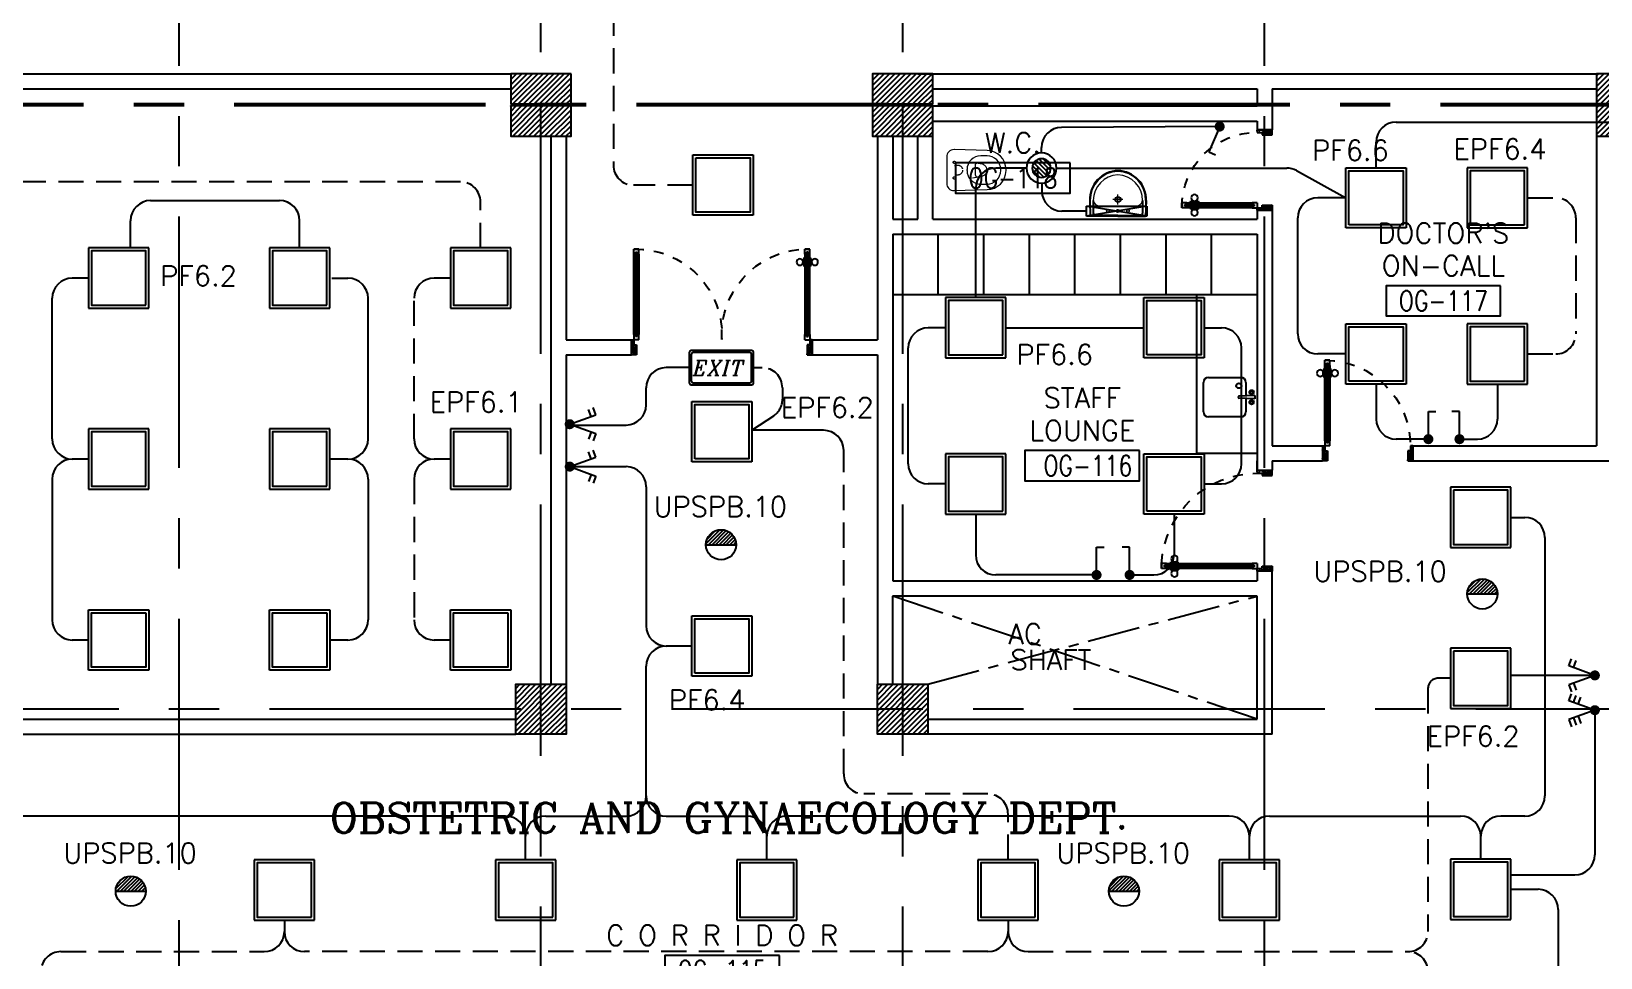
# Model space of a CAD drawing. Extents: x -0.3 to 93.5, y -1.1 to 78.4.
# Drawn here: x 59.96 to 75.57, y 24.88 to 34.09 of the extents above; entities that cross this region are included whole.
import ezdxf
from ezdxf.enums import TextEntityAlignment as Align

# ---------------------------------------------------------------- set-up
doc = ezdxf.new("R2010")
doc.units = 0
doc.header["$MEASUREMENT"] = 0
for name, pattern in [('CENTER2', [1.125, 0.75, -0.125, 0.125, -0.125]), ('CENTERX2', [4, 2.5, -0.5, 0.5, -0.5]), ('DASHED', [0.75, 0.5, -0.25]), ('HIDDEN', [0.375, 0.25, -0.125]), ('HIDDEN2', [0.1875, 0.125, -0.0625])]:
    doc.linetypes.add(name, pattern=pattern)
doc.layers.get('0').update_dxf_attribs({"linetype": 'CONTINUOUS'})
for name, color, linetype in [('AXES', 11, 'CENTERX2'), ('COL', 11, 'CONTINUOUS'), ('DOOR', 7, 'CONTINUOUS'), ('E-CLINE', 2, 'CONTINUOUS'), ('E-HLINE', 2, 'HIDDEN'), ('E-LITE', 4, 'CONTINUOUS'), ('E-SWITCH', 4, 'CONTINUOUS'), ('E-TEXT', 4, 'CONTINUOUS'), ('E-TRXT', 4, 'CONTINUOUS'), ('EL-LITE', 4, 'CONTINUOUS'), ('FIX', 11, 'CONTINUOUS'), ('HAT', 11, 'CONTINUOUS'), ('Locker', 11, 'CONTINUOUS'), ('NON-MEDICAL', 11, 'CONTINUOUS'), ('RM-BOX', 11, 'CONTINUOUS'), ('RM-NAME', 11, 'CONTINUOUS'), ('RM-NO', 11, 'CONTINUOUS'), ('WALL', 11, 'CONTINUOUS')]:
    doc.layers.add(name, color=color, linetype=linetype)
doc.styles.add('ITALICC', font='italicc')
doc.styles.add('ROMANC', font='romanc', dxfattribs={"height": 0.1})
doc.styles.add('ROMANS', font='ROMANS.shx', dxfattribs={"width": 0.6})

# ---------------------------------------------------------------- blocks, each defined once
blk = doc.blocks.new('RM1')
at = {"layer": 'RM-BOX'}
blk.add_lwpolyline([(570, -200), (-570, -200), (-570, -500), (570, -500)], close=True, dxfattribs=at)
at = {"layer": 'RM-NAME', "style": 'ROMANS'}
for tag, p in [('ROOMNAME1', (0, 324)), ('ROOMNAME2', (0, 0))]:
    blk.add_attdef(tag, text='', height=200, dxfattribs=at).set_placement(p, align=Align.MIDDLE)
at = {"layer": 'RM-NO', "style": 'ROMANS', "width": 0.8}
blk.add_attdef('ROOMNO', text='', height=200, dxfattribs=at).set_placement((0, -350), align=Align.MIDDLE)
blk = doc.blocks.new('*X71')
at = {"color": 0}
for p, q in [((235129, 139881), (235597, 140350)), ((235129, 139934), (235544, 140350)), ((235129, 139987), (235491, 140350)), ((235129, 140040), (235438, 140350)), ((235129, 140093), (235385, 140350)), ((235129, 140146), (235332, 140350)), ((235129, 140199), (235279, 140350)), ((235129, 140253), (235226, 140350)), ((235129, 140306), (235173, 140350)), ((235150, 139850), (235629, 140328)), ((235203, 139850), (235629, 140275)), ((235256, 139850), (235629, 140222)), ((235309, 139850), (235629, 140169)), ((235362, 139850), (235629, 140116)), ((235415, 139850), (235629, 140063)), ((235468, 139850), (235629, 140010)), ((235521, 139850), (235629, 139957)), ((235574, 139850), (235629, 139904))]:
    blk.add_line(p, q, dxfattribs=at)
blk = doc.blocks.new('COL50')
at = {"layer": 'COL'}
blk.add_lwpolyline([(-250, 250), (-250, -250), (250, -250), (250, 250)], close=True, dxfattribs=at)
blk = doc.blocks.new('*X75')
at = {"color": 0}
for p, q in [((238729, 139875), (239203, 140350)), ((238729, 139928), (239150, 140350)), ((238729, 139981), (239097, 140350)), ((238729, 140034), (239044, 140350)), ((238729, 140087), (238991, 140350)), ((238729, 140140), (238938, 140350)), ((238729, 140193), (238885, 140350)), ((238729, 140246), (238832, 140350)), ((238729, 140299), (238779, 140350)), ((238756, 139850), (239229, 140322)), ((238809, 139850), (239229, 140269)), ((238862, 139850), (239229, 140216)), ((238915, 139850), (239229, 140163)), ((238968, 139850), (239229, 140110)), ((239021, 139850), (239229, 140057)), ((239074, 139850), (239229, 140004)), ((239128, 139850), (239229, 139951)), ((239181, 139850), (239229, 139898))]:
    blk.add_line(p, q, dxfattribs=at)
blk = doc.blocks.new('DOOR90')
at = {"layer": 'DOOR', "color": 0, "linetype": 'ByBlock'}
for p, q in [((-150, 0), (-150, -25)), ((-150, 0), (0, 0)), ((0, -50), (0, 0)), ((-1000, -25), (-1000, -75)), ((-1000, -75), (-1000, -25)), ((-950, -25), (-1000, -25)), ((-950, -75), (-1000, -75)), ((-970, -42), (-970, -58)), ((-950, -42), (-970, -42)), ((-950, -58), (-970, -58)), ((-950, -25), (-950, -42)), ((-950, -58), (-950, -75)), ((-918, -25), (-918, -18)), ((-828, -18), (-918, -18)), ((-918, -75), (-918, -82)), ((-828, -82), (-918, -82)), ((-905, -18), (-905, -9)), ((-905, -9), (-840, -9)), ((-905, -18), (-840, -18)), ((-905, -82), (-905, -91)), ((-905, -82), (-840, -82)), ((-905, -91), (-840, -91)), ((-840, -18), (-840, -9)), ((-840, -82), (-840, -91)), ((-828, -25), (-828, -18)), ((-828, -75), (-828, -82)), ((-200, -42), (-200, -25)), ((-200, -25), (-150, -25)), ((-180, -42), (-200, -42)), ((-200, -75), (-200, -58)), ((-200, -58), (-180, -58)), ((-150, -75), (-200, -75)), ((-180, -58), (-180, -42)), ((-150, -75), (-150, -25)), ((-150, -25), (-100, -25)), ((-100, -25), (-100, -50)), ((-100, -50), (0, -50)), ((-150, -900), (-150, -875)), ((-150, -875), (-100, -875)), ((0, -900), (-150, -900)), ((-150, -900), (0, -900)), ((-100, -850), (0, -850)), ((-100, -875), (-100, -850)), ((0, -850), (0, -900))]:
    blk.add_line(p, q, dxfattribs=at)
at = {"layer": 'DOOR', "color": 9, "linetype": 'ByBlock'}
for p, q in [((0, -50), (-114, 0)), ((0, -50), (-40, 0)), ((0, -50), (-100, -37)), ((0, -850), (-114, -900)), ((0, -850), (-100, -863)), ((0, -850), (-40, -900))]:
    blk.add_line(p, q, dxfattribs=at)
at = {"layer": 'DOOR', "linetype": 'ByBlock'}
for p, q in [((-200, -25), (-950, -25)), ((-200, -42), (-950, -42)), ((-200, -58), (-950, -58)), ((-950, -75), (-200, -75))]:
    blk.add_line(p, q, dxfattribs=at)
at = {"layer": 'DOOR', "color": 0, "linetype": 'ByBlock'}
for centre in [(-873, 24), (-873, -124)]:
    blk.add_circle(centre, 32.4, dxfattribs=at)
at = {"layer": 'DOOR', "color": 9, "linetype": 'ByBlock'}
for centre, radius, start, end in [((0, -50), 154, 161.1053, 166.2858), ((0, -50), 134, 158.1598, 169.28), ((0, -50), 94.4, 148.0182, 180), ((0, -50), 74.4, 137.7764, 180), ((0, -50), 114, 154.0838, 167.3774), ((0, -50), 54.4, 113.2074, 180), ((0, -50), 34.4, 90, 180), ((0, -50), 14.4, 90, 180), ((0, -850), 154, 193.7142, 198.8947), ((0, -850), 134, 190.72, 201.8402), ((0, -850), 94.4, 180, 211.9818), ((0, -850), 74.4, 180, 222.2236), ((0, -850), 54.4, 180, 246.7926), ((0, -850), 34.4, 180, 270), ((0, -850), 14.4, 180, 270)]:
    blk.add_arc(centre, radius, start, end, dxfattribs=at)
at = {"layer": 'DOOR', "linetype": 'HIDDEN', "ltscale": 0.5}
blk.add_arc((-150, -25), 850, 180, 270, dxfattribs=at)
blk = doc.blocks.new('C5')
at = {"layer": 'HAT', "linetype": 'ByBlock'}
h = blk.add_hatch(dxfattribs=at)
h.set_pattern_fill('ANSI31', color=256, scale=300, style=0)
h.set_pattern_definition([(45, (-223356.182, -51411.005), (-26.516504, 26.516504), [])])
h.paths.add_polyline_path([(300, 300), (0, 300), (0, 0), (300, 0)])
h.paths.add_polyline_path([(600, 300), (300, 300), (300, 0), (600, 0)])
at = {"layer": 'COL'}
blk.add_lwpolyline([(600, 300), (0, 300), (0, 0), (600, 0)], close=True, dxfattribs=at)
blk = doc.blocks.new('DOOR80')
at = {"layer": 'DOOR', "color": 0, "linetype": 'ByBlock'}
for p, q in [((-87, 805), (-96, 805)), ((-96, 805), (-96, 740)), ((-80, 818), (-87, 818)), ((-87, 728), (-87, 818)), ((-87, 805), (-87, 740)), ((-30, 900), (-80, 900)), ((-80, 900), (-30, 900)), ((-80, 850), (-80, 900)), ((-63, 850), (-80, 850)), ((-47, 870), (-63, 870)), ((-63, 850), (-63, 870)), ((-47, 850), (-47, 870)), ((-30, 850), (-47, 850)), ((-30, 850), (-30, 900)), ((-30, 818), (-22, 818)), ((-22, 728), (-22, 818)), ((-22, 805), (-13, 805)), ((-22, 805), (-22, 740)), ((-13, 805), (-13, 740)), ((-87, 740), (-96, 740)), ((-80, 728), (-87, 728)), ((-30, 728), (-22, 728)), ((-22, 740), (-13, 740)), ((-80, 200), (-63, 200)), ((-80, 150), (-80, 200)), ((-63, 200), (-63, 180)), ((-63, 180), (-47, 180)), ((-47, 200), (-30, 200)), ((-47, 180), (-47, 200)), ((-30, 200), (-30, 150)), ((-805, 0), (-805, 150)), ((-805, 150), (-780, 150)), ((-805, 150), (-805, 0)), ((-755, 0), (-805, 0)), ((-780, 150), (-780, 100)), ((-780, 100), (-755, 100)), ((-755, 100), (-755, 0)), ((-80, 150), (-30, 150)), ((-55, 100), (-55, 0)), ((-30, 100), (-55, 100)), ((-55, 0), (-5, 0)), ((-5, 150), (-30, 150)), ((-30, 150), (-30, 100)), ((-5, 150), (-5, 0))]:
    blk.add_line(p, q, dxfattribs=at)
at = {"layer": 'DOOR', "linetype": 'ByBlock'}
for p, q in [((-80, 850), (-80, 200)), ((-63, 200), (-63, 850)), ((-47, 200), (-47, 850)), ((-30, 200), (-30, 850)), ((-5, 0), (-5, 150))]:
    blk.add_line(p, q, dxfattribs=at)
at = {"layer": 'DOOR', "color": 9, "linetype": 'ByBlock'}
for p, q in [((-755, 0), (-805, 114)), ((-755, 0), (-805, 40)), ((-755, 0), (-768, 100)), ((-55, 0), (-5, 114)), ((-55, 0), (-41, 100)), ((-55, 0), (-5, 40))]:
    blk.add_line(p, q, dxfattribs=at)
at = {"layer": 'DOOR', "color": 0, "linetype": 'ByBlock'}
for centre in [(-128, 773), (19, 773)]:
    blk.add_circle(centre, 32.4, dxfattribs=at)
at = {"layer": 'DOOR', "linetype": 'HIDDEN', "ltscale": 0.5}
blk.add_arc((-30, 150), 750, 90, 180, dxfattribs=at)
at = {"layer": 'DOOR', "color": 9, "linetype": 'ByBlock'}
for centre, radius, start, end in [((-755, 0), 154, 103.7142, 108.8947), ((-755, 0), 134, 100.72, 111.8402), ((-755, 0), 94.4, 90, 121.9818), ((-755, 0), 74.4, 90, 132.2236), ((-755, 0), 54.4, 90, 156.7926), ((-755, 0), 34.4, 90, 180), ((-755, 0), 14.4, 90, 180), ((-55, 0), 94.4, 58.0182, 90), ((-55, 0), 74.4, 47.7764, 90), ((-55, 0), 54.4, 23.2074, 90), ((-55, 0), 34.4, 0, 90), ((-55, 0), 14.4, 0, 90), ((-55, 0), 134, 68.1598, 79.28), ((-55, 0), 114, 64.0838, 77.3774), ((-55, 0), 154, 71.1053, 76.2858)]:
    blk.add_arc(centre, radius, start, end, dxfattribs=at)
blk = doc.blocks.new('DOOR-10')
at = {"layer": 'DOOR', "color": 0, "linetype": 'ByBlock'}
for p, q in [((-26, 1100), (-76, 1100)), ((-76, 1100), (-26, 1100)), ((-76, 1050), (-76, 1100)), ((-26, 1050), (-26, 1100)), ((-83, 1005), (-92, 1005)), ((-92, 1005), (-92, 940)), ((-83, 940), (-92, 940)), ((-76, 1018), (-83, 1018)), ((-83, 928), (-83, 1018)), ((-83, 1005), (-83, 940)), ((-59, 1050), (-76, 1050)), ((-43, 1070), (-59, 1070)), ((-59, 1050), (-59, 1070)), ((-43, 1050), (-43, 1070)), ((-26, 1050), (-43, 1050)), ((-26, 1018), (-18, 1018)), ((-18, 928), (-18, 1018)), ((-18, 1005), (-9, 1005)), ((-18, 1005), (-18, 940)), ((-18, 940), (-9, 940)), ((-9, 1005), (-9, 940)), ((-76, 928), (-83, 928)), ((-26, 928), (-18, 928)), ((-76, 200), (-59, 200)), ((-76, 150), (-76, 200)), ((-59, 200), (-59, 180)), ((-59, 180), (-43, 180)), ((-43, 200), (-26, 200)), ((-43, 180), (-43, 200)), ((-26, 200), (-26, 150)), ((-1001, 0), (-1001, 150)), ((-1001, 150), (-976, 150)), ((-1001, 150), (-1001, 0)), ((-951, 0), (-1001, 0)), ((-976, 150), (-976, 100)), ((-976, 100), (-951, 100)), ((-951, 100), (-951, 0)), ((-76, 150), (-26, 150)), ((-51, 100), (-51, 0)), ((-26, 100), (-51, 100)), ((-51, 0), (-1, 0)), ((-1, 150), (-26, 150)), ((-26, 150), (-26, 100))]:
    blk.add_line(p, q, dxfattribs=at)
at = {"layer": 'DOOR', "linetype": 'ByBlock'}
for p, q in [((-76, 1050), (-76, 200)), ((-59, 200), (-59, 1050)), ((-43, 200), (-43, 1050)), ((-26, 200), (-26, 1050))]:
    blk.add_line(p, q, dxfattribs=at)
at = {"layer": 'DOOR', "color": 9, "linetype": 'ByBlock'}
for p, q in [((-951, 0), (-1001, 114)), ((-951, 0), (-1001, 40)), ((-951, 0), (-964, 100)), ((-51, 0), (-1, 114)), ((-51, 0), (-37, 100)), ((-51, 0), (-1, 40)), ((-1, 0), (-1, 150))]:
    blk.add_line(p, q, dxfattribs=at)
at = {"layer": 'DOOR', "color": 0, "linetype": 'ByBlock'}
for centre in [(-124, 973), (23, 973)]:
    blk.add_circle(centre, 32.4, dxfattribs=at)
at = {"layer": 'DOOR', "linetype": 'HIDDEN', "ltscale": 0.5}
blk.add_arc((-23, 149), 952, 93.1482, 179.9482, dxfattribs=at)
at = {"layer": 'DOOR', "color": 9, "linetype": 'ByBlock'}
for centre, radius, start, end in [((-951, 0), 154, 103.7142, 108.8947), ((-951, 0), 134, 100.72, 111.8402), ((-951, 0), 94.4, 90, 121.9818), ((-951, 0), 74.4, 90, 132.2236), ((-951, 0), 54.4, 90, 156.7926), ((-951, 0), 34.4, 90, 180), ((-951, 0), 14.4, 90, 180), ((-51, 0), 94.4, 58.0182, 90), ((-51, 0), 74.4, 47.7764, 90), ((-51, 0), 54.4, 23.2074, 90), ((-51, 0), 34.4, 0, 90), ((-51, 0), 14.4, 0, 90), ((-51, 0), 134, 68.1598, 79.28), ((-51, 0), 114, 64.0838, 77.3774), ((-51, 0), 154, 71.1053, 76.2858)]:
    blk.add_arc(centre, radius, start, end, dxfattribs=at)
blk = doc.blocks.new('A$C272A55A0')
at = {"layer": 'DOOR', "color": 0, "linetype": 'ByBlock'}
for p, q in [((0, 900), (0, 1050)), ((50, 1050), (0, 1050)), ((25, 950), (50, 950)), ((25, 900), (25, 950)), ((50, 950), (50, 1050)), ((1750, 950), (1750, 1050)), ((1750, 1050), (1800, 1050)), ((1775, 950), (1750, 950)), ((1775, 900), (1775, 950)), ((1800, 1050), (1800, 900)), ((0, 900), (25, 900)), ((75, 900), (25, 900)), ((25, 850), (25, 900)), ((42, 850), (25, 850)), ((58, 870), (42, 870)), ((42, 870), (42, 850)), ((58, 850), (58, 870)), ((75, 850), (58, 850)), ((75, 900), (75, 850)), ((1725, 900), (1775, 900)), ((1725, 900), (1725, 850)), ((1725, 850), (1742, 850)), ((1742, 870), (1758, 870)), ((1742, 850), (1742, 870)), ((1758, 870), (1758, 850)), ((1758, 850), (1775, 850)), ((1800, 900), (1775, 900)), ((1775, 850), (1775, 900)), ((1718, 160), (1709, 160)), ((1709, 95), (1709, 160)), ((1725, 173), (1718, 173)), ((1718, 173), (1718, 83)), ((1718, 95), (1718, 160)), ((1775, 173), (1782, 173)), ((1782, 173), (1782, 83)), ((1782, 160), (1791, 160)), ((1782, 95), (1782, 160)), ((1791, 95), (1791, 160)), ((25, 50), (42, 50)), ((25, 50), (25, 0)), ((25, 0), (75, 0)), ((75, 0), (25, 0)), ((42, 50), (42, 30)), ((42, 30), (58, 30)), ((58, 50), (75, 50)), ((58, 50), (58, 30)), ((75, 50), (75, 0)), ((1718, 95), (1709, 95)), ((1725, 83), (1718, 83)), ((1742, 50), (1725, 50)), ((1725, 50), (1725, 0)), ((1775, 0), (1725, 0)), ((1725, 0), (1775, 0)), ((1742, 50), (1742, 30)), ((1758, 30), (1742, 30)), ((1775, 50), (1758, 50)), ((1758, 50), (1758, 30)), ((1775, 83), (1782, 83)), ((1775, 50), (1775, 0)), ((1782, 95), (1791, 95))]:
    blk.add_line(p, q, dxfattribs=at)
at = {"layer": 'DOOR', "color": 9, "linetype": 'ByBlock'}
for p, q in [((50, 1050), (0, 1010)), ((50, 1050), (0, 937)), ((50, 1050), (37, 950)), ((1750, 1050), (1800, 1010)), ((1750, 1050), (1800, 937)), ((1750, 1050), (1763, 950))]:
    blk.add_line(p, q, dxfattribs=at)
at = {"layer": 'DOOR', "linetype": 'ByBlock'}
for p, q in [((25, 850), (25, 50)), ((42, 850), (42, 50)), ((58, 850), (58, 50)), ((75, 50), (75, 850)), ((1725, 50), (1725, 850)), ((1742, 850), (1742, 50)), ((1758, 850), (1758, 50)), ((1775, 850), (1775, 50))]:
    blk.add_line(p, q, dxfattribs=at)
at = {"layer": 'DOOR', "color": 0, "linetype": 'ByBlock'}
for centre in [(1676, 128), (1824, 128)]:
    blk.add_circle(centre, 32.4, dxfattribs=at)
at = {"layer": 'DOOR', "color": 9, "linetype": 'ByBlock'}
for centre, radius, start, end in [((50, 1050), 54.4, 203.2074, 270), ((50, 1050), 74.4, 227.7764, 270), ((50, 1050), 94.4, 238.0182, 270), ((50, 1050), 114, 244.0838, 257.3774), ((50, 1050), 34.4, 180, 270), ((50, 1050), 14.4, 180, 270), ((1750, 1050), 14.4, 270, 0), ((1750, 1050), 34.4, 270, 0), ((1750, 1050), 54.4, 270, 336.7926), ((1750, 1050), 74.4, 270, 312.2236), ((1750, 1050), 94.4, 270, 301.9818), ((1750, 1050), 114, 282.6226, 295.9162), ((50, 1050), 134, 248.1598, 259.28), ((50, 1050), 154, 251.1053, 256.2858), ((1750, 1050), 134, 280.72, 291.8402), ((1750, 1050), 154, 283.7142, 288.8947)]:
    blk.add_arc(centre, radius, start, end, dxfattribs=at)
at = {"layer": 'DOOR', "linetype": 'HIDDEN', "ltscale": 0.5}
for centre, start, end in [((50, 851), 268.3174, 3.2965), ((1750, 851), 176.7035, 271.6826)]:
    blk.add_arc(centre, 851, start, end, dxfattribs=at)
at = {"layer": 'WALL', "linetype": 'ByBlock'}
blk.add_line((1800, 900), (1800, 1050), dxfattribs=at)
blk = doc.blocks.new('LAV1')
at = {"layer": 'FIX', "linetype": 'ByBlock', "ltscale": 0.3}
for p, q in [((-280, 210), (-275, 50)), ((-245, 210), (-245, 85)), ((245, 210), (245, 85)), ((280, 210), (275, 50)), ((0, 60), (-220, 60)), ((0, 60), (220, 60))]:
    blk.add_line(p, q, dxfattribs=at)
at = {"layer": 'FIX', "linetype": 'Continuous', "lineweight": 20}
for p, q in [((-275, 210), (-275, 50)), ((275, 210), (275, 50)), ((0, 50), (-275, 50)), ((0, 50), (-252, 50)), ((0, 155), (-181, 155)), ((0, 155), (181, 155)), ((0, 50), (252, 50)), ((0, 50), (275, 50))]:
    blk.add_line(p, q, dxfattribs=at)
at = {"layer": 'FIX', "linetype": 'DASHED', "lineweight": 20, "ltscale": 0.05}
for p, q in [((50, 220), (-50, 220)), ((0, 170), (0, 270)), ((0, 170), (0, 270))]:
    blk.add_line(p, q, dxfattribs=at)
at = {"layer": 'FIX', "lineweight": 20}
for p, q in [((16, 107), (-15, 107)), ((0, 92), (0, 123))]:
    blk.add_line(p, q, dxfattribs=at)
for centre, radius in [((0, 220), 29.5), ((0, 220), 22.5), ((0, 107), 15.5)]:
    blk.add_circle(centre, radius, dxfattribs=at)
at = {"layer": 'FIX', "linetype": 'HIDDEN', "lineweight": 20, "ltscale": 0.05}
for centre in [(-100, 107), (100, 107)]:
    blk.add_circle(centre, 12.4, dxfattribs=at)
at = {"layer": 'FIX', "linetype": 'ByBlock', "ltscale": 0.3}
for centre, radius, start, end in [((7, 220), 287, 91.3776, 182.0064), ((-7, 220), 287, 357.9936, 88.6224), ((-220, 85), 24.9, 179.7021, 269.9486), ((220, 85), 24.9, 270.0514, 0.2979)]:
    blk.add_arc(centre, radius, start, end, dxfattribs=at)
at = {"layer": 'FIX', "linetype": 'Continuous', "lineweight": 20}
for centre, radius, start, end in [((8, 217), 283, 91.6988, 181.351), ((-8, 217), 283, 358.649, 88.3012), ((8, 212), 253, 91.7328, 180.4884), ((-8, 212), 253, 359.5116, 88.2672), ((-179, 222), 66.9, 190.2006, 268.0786), ((179, 222), 66.9, 271.9214, 349.7994)]:
    blk.add_arc(centre, radius, start, end, dxfattribs=at)
blk = doc.blocks.new('WC1')
at = {"layer": 'FIX', "lineweight": 20}
for p, q in [((-210, 204), (-538, 194)), ((-727, 5), (-727, -5)), ((-674, 5), (-674, -5)), ((-534, 24), (-540, 0)), ((-540, 0), (-534, -24)), ((-475, 141), (-538, 141)), ((-395, 76), (-490, 60)), ((-339, 5), (-339, -5)), ((-538, -141), (-475, -141)), ((-490, -60), (-395, -76)), ((-538, -194), (-210, -204))]:
    blk.add_line(p, q, dxfattribs=at)
at = {"layer": 'FIX', "linetype": 'Continuous', "lineweight": 20}
blk.add_line((-420, -47), (-420, 45), dxfattribs=at)
at = {"layer": 'FIX', "lineweight": 20}
blk.add_lwpolyline([(-213, -204), (-210, -204, 0.414214), (-137, -131), (-137, 0), (-137, 131, 0.414214), (-210, 204)], format="xyb", dxfattribs=at)
at = {"layer": 'FIX', "linetype": 'HIDDEN2', "lineweight": 20, "ltscale": 0.3}
blk.add_circle((-245, 0), 49.8, dxfattribs=at)
at = {"layer": 'FIX', "linetype": 'HIDDEN', "lineweight": 20, "ltscale": 0.05}
for centre in [(-213, 78), (-213, -77)]:
    blk.add_circle(centre, 11.6, dxfattribs=at)
at = {"layer": 'FIX', "lineweight": 20}
for centre, radius, start, end in [((-538, 5), 189, 90, 180), ((-538, 5), 136, 90, 180), ((-473, -7), 68.2, 128.9242, 152.8468), ((-464, -18), 82, 108.496, 128.9242), ((-475, 5), 136, 360, 90), ((-538, -5), 189, 180, 270), ((-538, -5), 136, 180, 270), ((-473, 7), 68.2, 207.1532, 231.0758), ((-464, 18), 82, 231.0758, 251.504), ((-475, -5), 136, 270, 0)]:
    blk.add_arc(centre, radius, start, end, dxfattribs=at)
at = {"layer": 'FIX', "linetype": 'Continuous', "lineweight": 20}
for centre, start, end in [((-443, 46), 357.6662, 91.6121), ((-442, -46), 268.3879, 2.3338)]:
    blk.add_arc(centre, 22.3, start, end, dxfattribs=at)
blk = doc.blocks.new('L42')
at = {"layer": 'E-LITE'}
for p, q in [((0.3, 0.3), (-0.3, 0.3)), ((-0.3, 0.3), (-0.3, -0.3)), ((0.3, -0.3), (0.3, 0.3)), ((-0.3, -0.3), (0.3, -0.3))]:
    blk.add_line(p, q, dxfattribs=at)
at = {"layer": 'E-LITE', "color": 8}
blk.add_lwpolyline([(-0.27, 0.27), (-0.27, -0.27), (0.27, -0.27), (0.27, 0.27)], close=True, dxfattribs=at)
blk = doc.blocks.new('*X49')
at = {"color": 0}
for p, q in [((21548.527, 18540.142), (21548.801, 18540.415)), ((21548.529, 18539.966), (21548.977, 18540.414)), ((21548.584, 18539.845), (21549.098, 18540.359)), ((21548.672, 18539.756), (21549.187, 18540.271)), ((21548.793, 18539.7), (21549.243, 18540.15)), ((21548.966, 18539.696), (21549.246, 18539.977))]:
    blk.add_line(p, q, dxfattribs=at)
blk = doc.blocks.new('SPOT')
at = {"layer": 'E-LITE'}
for radius in [0.6, 0.369]:
    blk.add_circle((0, 0), radius, dxfattribs=at)
at = {"layer": 'E-LITE', "color": 8}
blk.add_blockref('*X49', (-21548.886, -18540.056), dxfattribs=at)
blk = doc.blocks.new('MR20')
at = {"layer": 'E-LITE'}
for p, q in [((-300, 100), (-300, 0)), ((-300, 100), (-300, 0)), ((-300, 0), (300, 0)), ((-300, 0), (300, 0)), ((-300, 0), (300, 0)), ((-300, 0), (-300, 0)), ((300, 0), (300, 100)), ((300, 0), (300, 100)), ((300, 0), (300, 0))]:
    blk.add_line(p, q, dxfattribs=at)
at = {"layer": 'E-LITE', "color": 3}
blk.add_line((300, 100), (-300, 100), dxfattribs=at)
at = {"layer": 'E-LITE', "color": 8}
for p, q in [((300, 0), (-300, 100)), ((300, 100), (-300, 0))]:
    blk.add_line(p, q, dxfattribs=at)
blk = doc.blocks.new('EXIT')
at = {"layer": 'E-LITE', "color": 4}
for p, q in [((0.3, 0.17), (-0.3, 0.17)), ((-0.32, 0.15), (-0.32, -0.15)), ((0.32, -0.15), (0.32, 0.15)), ((-0.3, -0.17), (0.3, -0.17))]:
    blk.add_line(p, q, dxfattribs=at)
at = {"layer": 'E-LITE', "color": 8}
for p, q in [((-0.3, 0.13), (-0.3, -0.13)), ((0.28, 0.15), (-0.28, 0.15)), ((0.3, -0.13), (0.3, 0.13)), ((-0.28, -0.15), (0.28, -0.15))]:
    blk.add_line(p, q, dxfattribs=at)
at = {"layer": 'E-LITE', "color": 4}
for centre, start, end in [((-0.3, 0.15), 90, 180), ((0.3, 0.15), 360, 90), ((-0.3, -0.15), 180, 270), ((0.3, -0.15), 270, 0)]:
    blk.add_arc(centre, 0.02, start, end, dxfattribs=at)
at = {"layer": 'E-LITE', "color": 8}
for centre, start, end in [((-0.28, 0.13), 90, 180), ((0.28, 0.13), 0, 90), ((-0.28, -0.13), 180, 270), ((0.28, -0.13), 270, 0)]:
    blk.add_arc(centre, 0.02, start, end, dxfattribs=at)
at = {"layer": 'E-LITE', "color": 5, "style": 'ITALICC'}
blk.add_text('EXIT', height=0.15, dxfattribs=at).set_placement((-0.284, -0.078))
blk = doc.blocks.new('2G2W')
for p, q in [((0.517, 0.188), (0.466, 0.329)), ((0, 0), (0.517, 0.188)), ((0, 0), (0.517, -0.188)), ((0.423, 0.154), (0.372, 0.295)), ((0.423, -0.154), (0.372, -0.295)), ((0.517, -0.188), (0.466, -0.329))]:
    blk.add_line(p, q)
at = {"const_width": 0.1}
blk.add_lwpolyline([(-0.05, 0, 1), (0.05, 0, 1)], format="xyb", close=True, dxfattribs=at)
blk = doc.blocks.new('3G2W')
for p, q in [((0.517, 0.188), (0.466, 0.329)), ((0, 0), (0.517, 0.188)), ((0, 0), (0.517, -0.188)), ((0.329, 0.12), (0.278, 0.261)), ((0.423, 0.154), (0.372, 0.295)), ((0.329, -0.12), (0.278, -0.261)), ((0.423, -0.154), (0.372, -0.295)), ((0.517, -0.188), (0.466, -0.329))]:
    blk.add_line(p, q)
at = {"const_width": 0.1}
blk.add_lwpolyline([(-0.05, 0, 1), (0.05, 0, 1)], format="xyb", close=True, dxfattribs=at)
blk = doc.blocks.new('EL')
at = {"layer": 'EL-LITE'}
h = blk.add_hatch(dxfattribs=at)
h.set_pattern_fill('ANSI31', color=4, scale=0.2, style=0)
h.set_pattern_definition([(45, (587.071197, 567.777136), (-0.0176776695, 0.0176776695), [])])
h.paths.add_polyline_path([(0.15, 0, 1), (-0.15, 0)])
at = {"layer": 'EL-LITE', "color": 4}
blk.add_line((-0.15, 0), (0.15, 0), dxfattribs=at)
blk.add_circle((0, 0), 0.15, dxfattribs=at)

msp = doc.modelspace()

# ---------------------------------------------------------------- linework, layer by layer
at = {"layer": 'AXES'}
for p, q in [((65.0324, -1.1143), (65.0324, 77.6984)), ((68.6324, -1.1143), (68.6324, 77.6984)), ((61.4324, 5.75), (61.4324, 64.57)), ((72.2324, 5.75), (72.2324, 64.57)), ((92.4824, 33.37), (30.1924, 33.37)), ((92.4824, 33.35), (30.1924, 33.35)), ((92.8324, 27.35), (40.7424, 27.35))]:
    msp.add_line(p, q, dxfattribs=at)
at = {"layer": 'E-CLINE', "color": 4}
for p, q in [((71.7601, 33.1444), (70.212, 33.1374)), ((73.5414, 33.1902), (76.4553, 33.1902)), ((73.3414, 32.7364), (73.3414, 32.9902)), ((70.0129, 32.8824), (70.0129, 32.9374)), ((69.8629, 32.7324), (69.5578, 32.7324)), ((70.1629, 32.7324), (72.4527, 32.7324)), ((72.5492, 32.7075), (73.0414, 32.4364)), ((69.3578, 31.4434), (69.3578, 32.5324)), ((73.0414, 32.4364), (72.7612, 32.4364)), ((60.9494, 31.9375), (60.9494, 32.2091)), ((72.5612, 31.6748), (72.5612, 32.2364)), ((72.5612, 31.0836), (72.5612, 32.0153)), ((60.5322, 31.6375), (60.3701, 31.6375)), ((62.951, 31.6375), (63.1131, 31.6375)), ((64.1322, 31.6375), (63.9701, 31.6375)), ((60.1701, 30.0375), (60.1701, 31.4375)), ((63.3131, 30.0375), (63.3131, 31.4375)), ((69.0483, 31.1434), (68.8863, 31.1434)), ((71.6404, 31.1434), (71.8025, 31.1434)), ((68.6863, 29.7905), (68.6863, 30.9434)), ((72.0025, 29.7905), (72.0025, 30.9434)), ((73.0414, 30.8836), (72.7612, 30.8836)), ((60.1701, 29.6375), (60.1701, 28.2375)), ((63.3131, 29.6375), (63.3131, 28.2375)), ((69.0483, 29.5905), (68.8863, 29.5905)), ((71.6404, 29.5905), (71.8025, 29.5905)), ((74.6824, 29.2572), (74.8205, 29.2572)), ((75.0205, 29.0572), (75.0205, 26.4862)), ((64.6801, 26.2862), (59.4824, 26.2862)), ((65.0801, 26.2862), (65.8801, 26.2862)), ((66.2801, 26.2862), (67.0801, 26.2862)), ((71.8801, 26.2862), (67.4801, 26.2862)), ((72.2801, 26.2862), (74.1824, 26.2862)), ((74.8205, 26.2862), (74.5824, 26.2862)), ((75.1527, 25.3579), (75.1527, 23.5867))]:
    msp.add_line(p, q, dxfattribs=at)
at = {"layer": 'E-CLINE', "color": 4, "linetype": 'ByBlock'}
for p, q in [((70.016, 32.5824), (70.016, 32.5039)), ((61.1494, 32.4091), (62.4322, 32.4091)), ((62.6322, 31.9375), (62.6322, 32.2091)), ((70.4613, 32.3039), (70.216, 32.3039)), ((69.6578, 31.1434), (71.031, 31.1434)), ((67.8447, 30.1242), (67.1324, 30.1242)), ((60.5322, 29.8375), (60.3701, 29.8375)), ((63.1131, 29.8375), (62.9322, 29.8375)), ((64.1322, 29.8375), (63.9701, 29.8375)), ((60.5322, 28.0375), (60.3701, 28.0375)), ((63.1131, 28.0375), (62.9322, 28.0375)), ((64.1322, 28.0375), (63.9701, 28.0375)), ((66.5324, 27.9781), (66.2801, 27.9781)), ((66.0801, 26.4862), (66.0801, 27.7781)), ((64.8801, 25.8519), (64.8801, 26.0862)), ((67.2801, 25.8519), (67.2801, 26.0862)), ((72.0801, 25.8519), (72.0801, 26.0862)), ((74.3824, 25.8579), (74.3824, 26.0862)), ((74.6824, 25.5579), (74.9527, 25.5579)), ((62.4801, 25.2519), (62.4801, 25.1377)), ((69.6801, 25.2519), (69.6801, 25.1377))]:
    msp.add_line(p, q, dxfattribs=at)
at = {"layer": 'E-CLINE', "color": 4}
for centre, start, end in [((70.2129, 32.9374), 90.25805, 180), ((73.5414, 32.9902), 90, 180), ((69.5578, 32.5324), 90, 180), ((72.4527, 32.5324), 61.15512, 90), ((72.7612, 32.2364), 90, 180), ((60.3701, 31.4375), 90, 180), ((63.1131, 31.4375), 0, 90), ((63.9701, 31.4375), 90, 180), ((68.8863, 30.9434), 90, 180), ((71.8025, 30.9434), 0, 90), ((72.7612, 31.0836), 180, 270), ((68.8863, 29.7905), 180, 270), ((71.8025, 29.7905), 270, 0), ((74.8205, 29.0572), 0, 90), ((74.8205, 26.4862), 270, 0)]:
    msp.add_arc(centre, 0.2, start, end, dxfattribs=at)
at = {"layer": 'E-CLINE', "color": 4, "linetype": 'ByBlock'}
for centre, start, end in [((70.216, 32.5039), 180, 270), ((61.1494, 32.2091), 90, 180), ((62.4322, 32.2091), 0, 90), ((60.3701, 30.0375), 180, 270), ((63.1131, 30.0375), 270, 0), ((63.9701, 30.0375), 180, 270), ((67.8447, 29.9242), 0, 90), ((60.3701, 29.6375), 90, 180), ((63.1131, 29.6375), 0, 90), ((63.9701, 29.6375), 90, 180), ((60.3701, 28.2375), 180, 270), ((63.1131, 28.2375), 270, 0), ((63.9701, 28.2375), 180, 270), ((66.2801, 28.1781), 180, 270), ((66.2801, 27.7781), 90, 180), ((65.8801, 26.4862), 270, 0), ((66.2801, 26.4862), 180, 270), ((64.6801, 26.0862), 0, 90), ((65.0801, 26.0862), 90, 180), ((67.0801, 26.0862), 0, 90), ((67.4801, 26.0862), 90, 180), ((71.8801, 26.0862), 0, 90), ((72.2801, 26.0862), 90, 180), ((74.1824, 26.0862), 0, 90), ((74.5824, 26.0862), 90, 180), ((74.9527, 25.3579), 0, 90), ((62.2801, 25.1377), 270, 0), ((62.6801, 25.1377), 180, 270), ((69.4801, 25.1377), 270, 0), ((69.8801, 25.1377), 180, 270)]:
    msp.add_arc(centre, 0.2, start, end, dxfattribs=at)
at = {"layer": 'E-HLINE', "color": 4}
for p, q in [((65.7534, 35.049), (65.7534, 32.7627)), ((64.2322, 32.5957), (59.3454, 32.5957)), ((66.5432, 32.5627), (65.9534, 32.5627)), ((64.4322, 31.9375), (64.4322, 32.3957)), ((74.8483, 32.4364), (75.1285, 32.4364)), ((75.3285, 32.2364), (75.3285, 31.0836)), ((63.7701, 30.0375), (63.7701, 31.4375)), ((74.8483, 30.8836), (75.1285, 30.8836)), ((67.1488, 30.747), (67.2347, 30.747)), ((67.4347, 30.547), (67.4347, 30.4322)), ((67.3453, 30.2656), (67.1324, 30.1242)), ((68.0447, 26.7059), (68.0447, 29.9242)), ((63.7701, 29.6375), (63.7701, 28.2375)), ((74.0824, 27.6572), (73.9575, 27.6572)), ((73.8575, 27.5572), (73.8575, 25.1377)), ((69.4801, 26.5059), (68.2447, 26.5059)), ((69.6801, 25.8519), (69.6801, 26.3059)), ((60.2572, 24.9377), (62.2801, 24.9377)), ((69.4801, 24.9377), (62.6801, 24.9377)), ((69.8801, 24.9377), (73.6575, 24.9377))]:
    msp.add_line(p, q, dxfattribs=at)
for centre, radius, start, end in [((65.9534, 32.7627), 0.2, 180, 270), ((64.2322, 32.3957), 0.2, 0, 90), ((75.1285, 32.2364), 0.2, 0, 90), ((75.1285, 31.0836), 0.2, 270, 0), ((67.2347, 30.547), 0.2, 0, 90), ((67.2347, 30.4322), 0.2, 303.57137, 0), ((73.9575, 27.5572), 0.1, 90, 180), ((68.2447, 26.7059), 0.2, 180, 270), ((69.4801, 26.3059), 0.2, 0, 90), ((73.6575, 25.1377), 0.2, 270, 0), ((60.2572, 24.7377), 0.2, 90, 180), ((73.6575, 24.7377), 0.2, 0, 90)]:
    msp.add_arc(centre, radius, start, end, dxfattribs=at)
at = {"layer": 'E-SWITCH', "color": 4}
for p, q in [((71.7851, 33.1452), (71.676, 32.8927)), ((71.676, 32.8927), (71.7448, 32.863)), ((73.3414, 30.5836), (73.3414, 30.2357)), ((74.5483, 30.5836), (74.5483, 30.2357)), ((73.861, 30.0357), (73.861, 30.3107)), ((73.861, 30.3107), (73.936, 30.3107)), ((74.1708, 30.3107), (74.0958, 30.3107)), ((74.1708, 30.0357), (74.1708, 30.3107)), ((73.836, 30.0357), (73.5414, 30.0357)), ((74.1958, 30.0357), (74.3483, 30.0357)), ((69.3578, 29.2905), (69.3578, 28.8849)), ((71.331, 29.2905), (71.331, 28.8849)), ((70.5601, 28.6849), (70.5601, 28.9599)), ((70.5601, 28.9599), (70.6351, 28.9599)), ((70.8893, 28.9599), (70.8143, 28.9599)), ((70.8893, 28.6849), (70.8893, 28.9599)), ((70.5351, 28.6849), (69.5578, 28.6849)), ((70.9143, 28.6849), (71.131, 28.6849)), ((74.9324, 27.6854), (74.6824, 27.6854)), ((75.5174, 27.6854), (74.9324, 27.6854)), ((75.5174, 27.3393), (75.5174, 26.616)), ((75.5174, 26.8456), (75.5174, 25.9008)), ((74.6824, 25.7008), (75.3174, 25.7008))]:
    msp.add_line(p, q, dxfattribs=at)
at = {"layer": 'E-SWITCH', "linetype": 'ByBlock', "ltscale": 0.3}
for p, q in [((66.5088, 30.747), (66.279, 30.747)), ((66.079, 30.3759), (66.079, 30.547)), ((65.3429, 30.1759), (65.879, 30.1759)), ((65.3194, 29.7627), (65.8801, 29.7627)), ((66.0801, 29.5627), (66.0801, 28.1781))]:
    msp.add_line(p, q, dxfattribs=at)
at = {"layer": 'E-SWITCH', "color": 4, "const_width": 0.05}
for points in [[(71.795, 33.1681, -1), (71.7751, 33.1222, -1)], [(73.861, 30.0107, 1), (73.861, 30.0607, 1)], [(74.1708, 30.0107, -1), (74.1708, 30.0607, -1)], [(70.5601, 28.6599, 1), (70.5601, 28.7099, 1)], [(70.8893, 28.6599, -1), (70.8893, 28.7099, -1)]]:
    msp.add_lwpolyline(points, format="xyb", close=True, dxfattribs=at)
at = {"layer": 'E-SWITCH', "linetype": 'ByBlock', "ltscale": 0.3}
for centre, start, end in [((66.279, 30.547), 90, 180), ((65.879, 30.3759), 270, 0), ((65.8801, 29.5627), 0, 90)]:
    msp.add_arc(centre, 0.2, start, end, dxfattribs=at)
at = {"layer": 'E-SWITCH', "color": 4}
for centre, start, end in [((73.5414, 30.2357), 180, 270), ((74.3483, 30.2357), 270, 0), ((69.5578, 28.8849), 180, 270), ((71.131, 28.8849), 270, 0), ((75.3174, 25.9008), 270, 0)]:
    msp.add_arc(centre, 0.2, start, end, dxfattribs=at)
at = {"layer": 'Locker', "linetype": 'ByBlock', "ltscale": 0.3}
for p, q in [((68.9855, 31.475), (68.9855, 32.075)), ((69.4387, 31.475), (69.4387, 32.075)), ((69.8918, 31.475), (69.8918, 32.075)), ((70.3449, 31.475), (70.3449, 32.075)), ((70.798, 31.475), (70.798, 32.075)), ((71.2511, 31.475), (71.2511, 32.075)), ((71.7042, 31.475), (71.7042, 32.075)), ((68.5324, 31.475), (72.1574, 31.475))]:
    msp.add_line(p, q, dxfattribs=at)
at = {"layer": 'NON-MEDICAL'}
for p, q in [((71.5574, 29.8954), (71.5574, 31.475)), ((71.6242, 30.3066), (71.6242, 30.5995)), ((71.674, 30.6494), (71.9951, 30.6494)), ((72.045, 30.5995), (72.045, 30.463)), ((72.1332, 30.4691), (71.9779, 30.463)), ((72.1332, 30.437), (71.9779, 30.4431)), ((72.045, 30.4431), (72.045, 30.3066)), ((72.1332, 30.4691), (72.1332, 30.437)), ((71.9951, 30.2567), (71.674, 30.2567)), ((71.5574, 29.8954), (72.1574, 29.8954))]:
    msp.add_line(p, q, dxfattribs=at)
for centre, radius in [((71.9756, 30.5675), 0.0255), ((72.1021, 30.5028), 0.0217), ((72.1021, 30.5028), 0.014), ((72.1021, 30.4033), 0.0217), ((72.1021, 30.4033), 0.014)]:
    msp.add_circle(centre, radius, dxfattribs=at)
for centre, radius, start, end in [((71.674, 30.5995), 0.0499, 90, 180), ((71.9951, 30.5995), 0.0499, 0, 90), ((71.9779, 30.4531), 0.00997, 90, 270), ((71.674, 30.3066), 0.0499, 180, 270), ((71.9951, 30.3066), 0.0499, 270, 0)]:
    msp.add_arc(centre, radius, start, end, dxfattribs=at)
at = {"layer": 'WALL'}
for p, q in [((58.1324, 33.67), (64.7324, 33.67)), ((68.7824, 33.67), (75.5324, 33.67)), ((58.1324, 33.52), (64.7324, 33.52)), ((68.9324, 33.52), (72.1574, 33.52)), ((72.1574, 33.52), (72.1574, 33.37)), ((72.3074, 33.52), (75.5324, 33.52)), ((72.3074, 33.52), (72.3074, 33.37)), ((68.9324, 33.35), (72.1574, 33.35)), ((72.3074, 33.37), (72.1574, 33.37)), ((72.3074, 33.35), (72.1574, 33.35)), ((72.3074, 33.35), (72.3074, 33.1125)), ((68.9324, 33.2), (72.1574, 33.2)), ((72.1574, 33.2), (72.1574, 33.1125)), ((65.1323, 33.05), (65.1323, 27.6)), ((65.2824, 33.05), (65.2824, 31.025)), ((68.3824, 33.05), (68.3824, 31.025)), ((68.5324, 33.05), (68.5324, 32.225)), ((68.7824, 32.225), (68.7824, 33.05)), ((68.9324, 32.225), (68.9324, 33.05)), ((75.5324, 33.05), (75.5324, 29.97)), ((68.5324, 32.225), (68.7824, 32.225)), ((68.9324, 32.225), (72.1574, 32.225)), ((72.1574, 32.3125), (72.1574, 32.225)), ((72.3074, 32.3125), (72.3074, 29.97)), ((68.5324, 32.075), (72.1574, 32.075)), ((68.5324, 32.075), (68.5324, 28.625)), ((72.1574, 32.075), (72.1574, 29.7275)), ((65.2824, 31.025), (65.9324, 31.025)), ((65.9324, 30.875), (65.9324, 31.025)), ((67.7324, 30.875), (67.7324, 31.025)), ((67.7324, 31.025), (68.3824, 31.025)), ((65.2824, 30.875), (65.2824, 27.6)), ((65.2824, 30.875), (65.9324, 30.875)), ((67.7324, 30.875), (68.3824, 30.875)), ((68.3824, 30.875), (68.3824, 27.6)), ((72.1574, 29.7225), (72.1574, 29.82)), ((72.3074, 29.97), (72.8074, 29.97)), ((72.3074, 29.82), (72.8074, 29.82)), ((72.3074, 29.82), (72.3074, 29.7275)), ((72.8074, 29.97), (72.8074, 29.82)), ((73.7074, 29.97), (73.7074, 29.82)), ((73.7074, 29.97), (75.5324, 29.97)), ((73.7074, 29.82), (75.9824, 29.82)), ((68.5324, 28.625), (72.1574, 28.625)), ((72.1574, 28.7225), (72.1574, 28.625)), ((72.3074, 27.1), (72.3074, 28.7225)), ((68.5314, 28.475), (68.5314, 27.6)), ((72.1574, 28.475), (68.5314, 28.475)), ((72.1574, 27.25), (72.1574, 28.475)), ((68.8824, 27.25), (72.1574, 27.25)), ((72.3074, 27.1), (68.8824, 27.1))]:
    msp.add_line(p, q, dxfattribs=at)
at = {"layer": 'WALL', "linetype": 'ByBlock'}
for p, q in [((72.1574, 33.1125), (72.3074, 33.1125)), ((72.1574, 32.3125), (72.3074, 32.3125)), ((72.3074, 29.7225), (72.1574, 29.7225)), ((58.0824, 27.25), (64.7824, 27.25)), ((58.0824, 27.1), (64.7824, 27.1))]:
    msp.add_line(p, q, dxfattribs=at)
at = {"layer": 'WALL', "color": 97, "linetype": 'CENTER2', "ltscale": 0.7}
for p, q in [((72.1574, 27.25), (68.5314, 28.475)), ((68.8824, 27.6), (72.1574, 28.475))]:
    msp.add_line(p, q, dxfattribs=at)
at = {"layer": 'WALL', "linetype": 'ByBlock', "ltscale": 0.3}
for points in [[(64.7824, 27.6), (65.2824, 27.6), (65.2824, 27.1), (64.7824, 27.1)], [(68.3824, 27.6), (68.8824, 27.6), (68.8824, 27.1), (68.3824, 27.1)]]:
    msp.add_lwpolyline(points, close=True, dxfattribs=at)
at = {"layer": 'WALL'}
msp.add_arc((63.7544, 33.517), 0.003, 0, 90, dxfattribs=at)

# ---------------------------------------------------------------- block references
at = {"layer": 'COL', "linetype": 'ByBlock', "xscale": 0.0009999999892897904, "yscale": 0.000999999996565748, "zscale": 0.001}
for p in [(64.7324, 33.37), (68.3324, 33.37), (75.5324, 33.37), (64.7324, 33.05), (68.3324, 33.05), (75.5324, 33.05)]:
    msp.add_blockref('C5', p, dxfattribs=at)
at = {"layer": 'COL', "xscale": -0.0009999999892897904, "yscale": 0.000999999996565748, "zscale": 0.001}
for p in [(65.0324, 27.35), (68.6324, 27.35)]:
    msp.add_blockref('COL50', p, dxfattribs=at)
at = {"layer": 'DOOR', "color": 7, "linetype": 'ByBlock', "xscale": -0.000999999996565748, "yscale": 0.000999999996565748, "zscale": 0.001, "rotation": 90}
msp.add_blockref('DOOR80', (72.3074, 32.3079), dxfattribs=at)
at = {"layer": 'DOOR', "color": 0, "linetype": 'ByBlock', "yscale": 0.000999999996565748, "zscale": 0.001}
for name, p, xscale, rotation in [('A$C272A55A0', (65.9324, 31.9254), -0.0009999999892897904, 180), ('DOOR90', (72.8074, 29.82), -0.000999999996565748, 90)]:
    msp.add_blockref(name, p, dxfattribs=dict(at, xscale=xscale, rotation=rotation))
at = {"layer": 'DOOR', "color": 0, "linetype": 'ByBlock', "ltscale": 0.3, "xscale": -0.000999999996565748, "yscale": 0.000999999996565748, "zscale": 0.001, "rotation": 90}
msp.add_blockref('DOOR-10', (72.3074, 28.7218), dxfattribs=at)
at = {"layer": 'E-LITE', "xscale": -1}
for p, rotation in [((66.8432, 32.5627), 90), ((73.3414, 32.4364), 180), ((71.331, 31.1434), 180), ((73.3414, 30.8836), 180), ((66.8324, 30.1098), 180), ((71.331, 29.5905), 180), ((66.8324, 27.9781), 180)]:
    msp.add_blockref('L42', p, dxfattribs=dict(at, rotation=rotation))
at = {"layer": 'E-LITE', "rotation": 180}
for name, p, xscale, yscale, zscale in [('SPOT', (70.0129, 32.7324), -0.25, 0.25, 0.25), ('MR20', (70.7613, 32.3539), -0.0009999999892897904, 0.0009999999892897904, 0.001)]:
    msp.add_blockref(name, p, dxfattribs=dict(at, xscale=xscale, yscale=yscale, zscale=zscale))
for p in [(74.5483, 32.4364), (60.8322, 31.6375), (62.6322, 31.6375), (64.4322, 31.6375), (69.3578, 31.1434), (74.5483, 30.8836), (60.8322, 29.8375), (62.6322, 29.8375), (64.4322, 29.8375), (69.3578, 29.5905), (62.4801, 25.5519), (64.8801, 25.5519), (67.2801, 25.5519), (69.6801, 25.5519), (72.0801, 25.5519)]:
    msp.add_blockref('L42', p, dxfattribs=at)
at = {"layer": 'E-LITE'}
for name, p in [('EXIT', (66.8288, 30.747)), ('L42', (74.3824, 29.2572)), ('EL', (66.8246, 28.9851)), ('EL', (74.398, 28.4961)), ('L42', (74.3824, 27.6572)), ('L42', (74.3824, 25.5579)), ('EL', (60.9523, 25.5388)), ('EL', (70.8327, 25.5388))]:
    msp.add_blockref(name, p, dxfattribs=at)
at = {"layer": 'E-LITE', "xscale": -1}
for p in [(60.8322, 28.0375), (62.6322, 28.0375), (64.4322, 28.0375)]:
    msp.add_blockref('L42', p, dxfattribs=at)
at = {"layer": 'E-SWITCH', "color": 4, "xscale": 0.5, "yscale": 0.5, "zscale": 0.5}
for p in [(65.3194, 30.1845), (65.3194, 29.7627)]:
    msp.add_blockref('2G2W', p, dxfattribs=at)
at = {"layer": 'E-SWITCH', "color": 4, "xscale": 0.5, "yscale": 0.5, "zscale": 0.5, "rotation": 180}
for name, p in [('2G2W', (75.5174, 27.6854)), ('3G2W', (75.5174, 27.3393))]:
    msp.add_blockref(name, p, dxfattribs=at)
at = {"layer": 'FIX', "xscale": 0.0009999999892897904, "yscale": 0.000999999996565748, "zscale": 0.001, "rotation": 180}
msp.add_blockref('WC1', (68.9324, 32.7125), dxfattribs=at)
at = {"layer": 'FIX', "linetype": 'ByBlock', "ltscale": 0.3, "xscale": 0.0009999999892897904, "yscale": 0.000999999996565748, "zscale": 0.001}
msp.add_blockref('LAV1', (70.7729, 32.1992), dxfattribs=at)
at = {"layer": 'HAT', "xscale": 0.0009999999892897904, "yscale": 0.000999999996565748, "zscale": 0.001}
for name in ['*X71', '*X75']:
    msp.add_blockref(name, (-170.3462, -112.7497), dxfattribs=at)
at = {"layer": 'RM-NAME', "xscale": 0.0009999999892897904, "yscale": 0.000999999996565748, "zscale": 0.001}
for p, values in [((69.7283, 32.9831), {'ROOMNO': 'OG-118', 'ROOMNAME2': 'W.C.'}), ((74.0098, 31.7615), {'ROOMNO': 'OG-117', 'ROOMNAME2': 'ON-CALL', 'ROOMNAME1': "DOCTOR'S"}), ((70.4183, 30.1217), {'ROOMNO': ' OG-116', 'ROOMNAME2': 'LOUNGE', 'ROOMNAME1': 'STAFF'}), ((66.8345, 25.1001), {'ROOMNO': 'OG-115', 'ROOMNAME2': 'C O R R I D O R'})]:
    msp.add_blockref('RM1', p, dxfattribs=at).add_auto_attribs(values)

# ---------------------------------------------------------------- texts
at = {"layer": 'E-TEXT', "color": 4, "style": 'ROMANS'}
for s, p in [(' PF6.6', (72.5676, 32.8084)), (' EPF6.4', (73.9734, 32.8223)), (' PF6.2', (61.1079, 31.5598)), (' PF6.6', (69.6252, 30.7777)), (' EPF6.1', (63.7886, 30.3055)), (' EPF6.2', (67.2818, 30.2507)), (' PF6.4', (66.1682, 27.3418)), (' EPF6.2', (73.7061, 26.9805))]:
    msp.add_text(s, height=0.2, dxfattribs=at).set_placement(p)
at = {"layer": 'E-TRXT', "color": 4, "style": 'ROMANS'}
for p in [(66.1532, 29.2645), (72.7165, 28.6205), (60.2809, 25.8182), (70.1613, 25.8182)]:
    msp.add_text('UPSPB.10', height=0.2, dxfattribs=at).set_placement(p)
at = {"layer": 'RM-NAME'}
for s, height, style, p in [('AC', 0.2, 'ROMANS', (69.8496, 28.097)), ('SHAFT', 0.2, 'ROMANS', (70.1061, 27.8404)), ('OBSTETRIC AND GYNAECOLOGY DEPT.', 0.3, 'ROMANC', (66.8958, 26.2696))]:
    msp.add_text(s, height=height, dxfattribs=dict(at, style=style)).set_placement(p, align=Align.MIDDLE)

doc.saveas('drawing.dxf')
